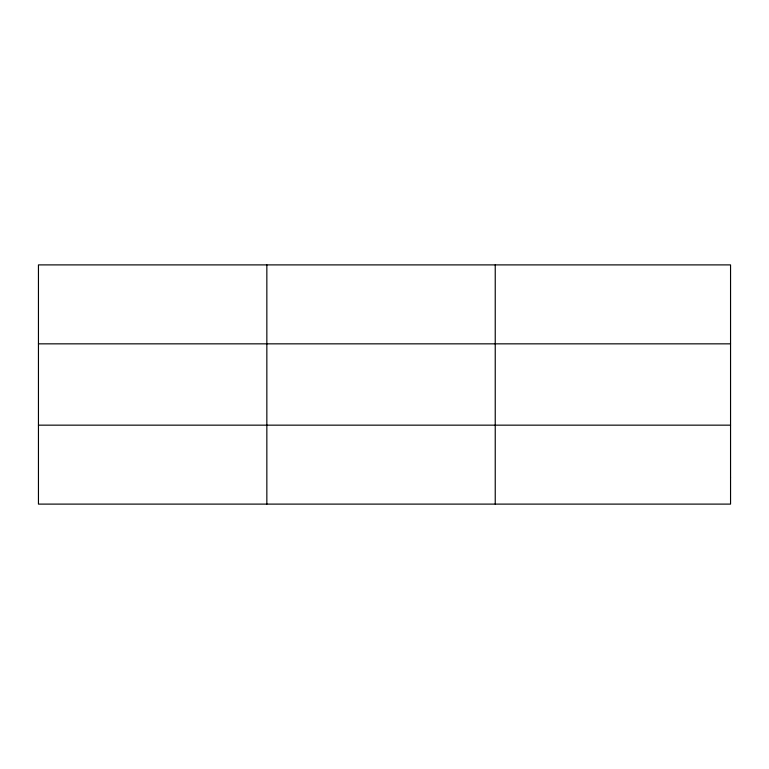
<?xml version="1.0" encoding="UTF-8"?>
<svg xmlns="http://www.w3.org/2000/svg" width="769" height="769" viewBox="0 0 769 769"><rect width="100%" height="100%" fill="white"/><g stroke="black" fill="none" stroke-linecap="round" stroke-linejoin="round"><path stroke-width="1.15" d="M266.843 264.892L266.843 504.108M495.236 264.892L495.236 504.108M38.45 343.839L730.55 343.839M38.45 425.161L730.55 425.161M730.55 477.789L730.55 504.108L38.45 504.108L38.45 264.892L730.55 264.892L730.55 477.789"/></g></svg>
